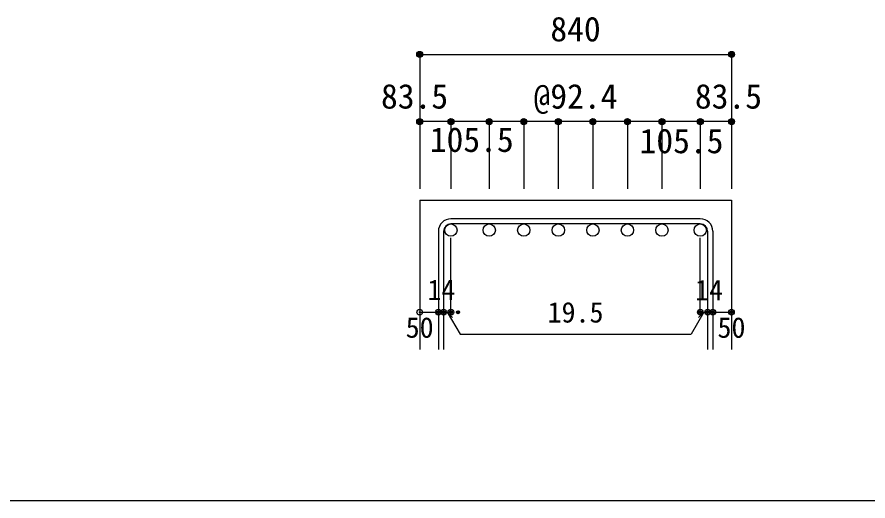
# Model space of a CAD drawing. Units: millimetres at full size, sheet at 1:30; details may follow other scales. Extents: x -5973 to 5954, y -4195 to 4201.
# Drawn here: x -942 to 1334, y -4195 to -2900 of the extents above; entities that cross this region are included whole.
import ezdxf
from ezdxf.enums import TextEntityAlignment as Align

# ---------------------------------------------------------------- set-up
doc = ezdxf.new("R2010")
doc.units = ezdxf.units.MM
doc.header["$LTSCALE"] = 30
doc.header["$PDMODE"] = 32
doc.header["$PDSIZE"] = 15
for name, color, linetype in [('0-1_躯体線', 2, 'Continuous'), ('0-5_基礎梁筋', 7, 'Continuous'), ('0-6_スタラップ筋', 7, 'Continuous'), ('0-D_寸法', 4, 'Continuous'), ('F-0_枠', 6, 'Continuous')]:
    doc.layers.add(name, color=color, linetype=linetype)
doc.styles.add('ＭＳ ゴシック', font='')
doc.styles.get('ＭＳ ゴシック').set_extended_font_data('MS Gothic')

msp = doc.modelspace()

# ---------------------------------------------------------------- linework, layer by layer
at = {"layer": '0-1_躯体線'}
for p, q in [((135.44, -3389.89), (135.44, -3789.89)), ((135.44, -3389.89), (969.44, -3389.89)), ((969.44, -3389.89), (969.44, -3789.89))]:
    msp.add_line(p, q, dxfattribs=at)
at = {"layer": '0-5_基礎梁筋', "color": 3}
for centre in [(218.94, -3470.39), (321.44, -3470.39), (413.84, -3470.39), (506.24, -3470.39), (598.64, -3470.39), (691.04, -3470.39), (783.44, -3470.39), (885.94, -3470.39)]:
    msp.add_circle(centre, 16.5, dxfattribs=at)
at = {"layer": '0-6_スタラップ筋'}
for p, q in [((885.94, -3439.89), (218.94, -3439.89)), ((885.94, -3453.89), (218.94, -3453.89)), ((185.44, -3473.39), (185.44, -3789.89)), ((199.44, -3473.39), (199.44, -3789.89)), ((905.44, -3473.39), (905.44, -3789.89)), ((919.44, -3473.39), (919.44, -3789.89))]:
    msp.add_line(p, q, dxfattribs=at)
for centre, radius, start, end in [((218.94, -3473.39), 33.5, 90, 180), ((218.94, -3473.39), 19.5, 90, 180), ((885.94, -3473.39), 33.5, 0, 90), ((885.94, -3473.39), 19.5, 0, 90)]:
    msp.add_arc(centre, radius, start, end, dxfattribs=at)
at = {"layer": '0-D_寸法'}
for p, q in [((135.44, -2999.89), (969.44, -2999.89)), ((135.44, -2999.89), (135.44, -3179.89)), ((969.44, -2999.89), (969.44, -3179.89)), ((218.94, -3179.89), (135.44, -3179.89)), ((135.44, -3179.89), (135.44, -3359.89)), ((552.44, -3179.89), (218.94, -3179.89)), ((218.94, -3179.89), (218.94, -3359.89)), ((321.44, -3179.89), (321.44, -3359.89)), ((413.84, -3179.89), (413.84, -3359.89)), ((506.24, -3179.89), (506.24, -3359.89)), ((885.94, -3179.89), (552.44, -3179.89)), ((598.64, -3179.89), (598.64, -3359.89)), ((691.04, -3179.89), (691.04, -3359.89)), ((783.44, -3179.89), (783.44, -3359.89)), ((969.44, -3179.89), (885.94, -3179.89)), ((885.94, -3179.89), (885.94, -3359.89)), ((969.44, -3179.89), (969.44, -3359.89)), ((218.94, -3689.89), (218.94, -3490.56)), ((885.94, -3689.89), (885.94, -3490.56)), ((135.44, -3689.89), (185.44, -3689.89)), ((185.44, -3689.89), (218.94, -3689.89)), ((209.19, -3689.89), (223.33, -3704.04)), ((209.19, -3689.89), (243.41, -3749.17)), ((895.69, -3689.89), (861.46, -3749.17)), ((895.69, -3689.89), (881.54, -3704.04)), ((885.94, -3689.89), (969.44, -3689.89)), ((905.44, -3689.89), (919.44, -3689.89)), ((243.41, -3749.17), (861.46, -3749.17))]:
    msp.add_line(p, q, dxfattribs=at)
msp.add_lwpolyline([(969.44, -2999.89), (969.44, -3179.89), (969.44, -3359.89)], dxfattribs=at)
for centre, radius in [((135.44, -2999.89), 8), ((135.44, -2999.89), 7.2), ((135.44, -2999.89), 6.4), ((135.44, -2999.89), 5.6), ((135.44, -2999.89), 4.8), ((135.44, -2999.89), 4), ((135.44, -2999.89), 3.2), ((135.44, -2999.89), 2.4), ((135.44, -2999.89), 1.6), ((135.44, -2999.89), 0.8), ((969.44, -2999.89), 8), ((969.44, -2999.89), 7.2), ((969.44, -2999.89), 6.4), ((969.44, -2999.89), 5.6), ((969.44, -2999.89), 4.8), ((969.44, -2999.89), 4), ((969.44, -2999.89), 3.2), ((969.44, -2999.89), 2.4), ((969.44, -2999.89), 1.6), ((969.44, -2999.89), 0.8), ((135.44, -3179.89), 8), ((135.44, -3179.89), 7.2), ((135.44, -3179.89), 6.4), ((135.44, -3179.89), 5.6), ((135.44, -3179.89), 4.8), ((135.44, -3179.89), 4), ((135.44, -3179.89), 3.2), ((135.44, -3179.89), 2.4), ((135.44, -3179.89), 1.6), ((135.44, -3179.89), 0.8), ((218.94, -3179.89), 8), ((218.94, -3179.89), 7.2), ((218.94, -3179.89), 6.4), ((218.94, -3179.89), 5.6), ((218.94, -3179.89), 4.8), ((218.94, -3179.89), 4), ((218.94, -3179.89), 3.2), ((218.94, -3179.89), 2.4), ((218.94, -3179.89), 1.6), ((218.94, -3179.89), 0.8), ((321.44, -3179.89), 8), ((321.44, -3179.89), 7.2), ((321.44, -3179.89), 6.4), ((321.44, -3179.89), 5.6), ((321.44, -3179.89), 4.8), ((321.44, -3179.89), 4), ((321.44, -3179.89), 3.2), ((321.44, -3179.89), 2.4), ((321.44, -3179.89), 1.6), ((321.44, -3179.89), 0.8), ((413.84, -3179.89), 8), ((413.84, -3179.89), 7.2), ((413.84, -3179.89), 6.4), ((413.84, -3179.89), 5.6), ((413.84, -3179.89), 4.8), ((413.84, -3179.89), 4), ((413.84, -3179.89), 3.2), ((413.84, -3179.89), 2.4), ((413.84, -3179.89), 1.6), ((413.84, -3179.89), 0.8), ((506.24, -3179.89), 8), ((506.24, -3179.89), 7.2), ((506.24, -3179.89), 6.4), ((506.24, -3179.89), 5.6), ((506.24, -3179.89), 4.8), ((506.24, -3179.89), 4), ((506.24, -3179.89), 3.2), ((506.24, -3179.89), 2.4), ((506.24, -3179.89), 1.6), ((506.24, -3179.89), 0.8), ((598.64, -3179.89), 8), ((598.64, -3179.89), 7.2), ((598.64, -3179.89), 6.4), ((598.64, -3179.89), 5.6), ((598.64, -3179.89), 4.8), ((598.64, -3179.89), 4), ((598.64, -3179.89), 3.2), ((598.64, -3179.89), 2.4), ((598.64, -3179.89), 1.6), ((598.64, -3179.89), 0.8), ((691.04, -3179.89), 8), ((691.04, -3179.89), 7.2), ((691.04, -3179.89), 6.4), ((691.04, -3179.89), 5.6), ((691.04, -3179.89), 4.8), ((691.04, -3179.89), 4), ((691.04, -3179.89), 3.2), ((691.04, -3179.89), 2.4), ((691.04, -3179.89), 1.6), ((691.04, -3179.89), 0.8), ((783.44, -3179.89), 8), ((783.44, -3179.89), 7.2), ((783.44, -3179.89), 6.4), ((783.44, -3179.89), 5.6), ((783.44, -3179.89), 4.8), ((783.44, -3179.89), 4), ((783.44, -3179.89), 3.2), ((783.44, -3179.89), 2.4), ((783.44, -3179.89), 1.6), ((783.44, -3179.89), 0.8), ((885.94, -3179.89), 8), ((885.94, -3179.89), 7.2), ((885.94, -3179.89), 6.4), ((885.94, -3179.89), 5.6), ((885.94, -3179.89), 4.8), ((885.94, -3179.89), 4), ((885.94, -3179.89), 3.2), ((885.94, -3179.89), 2.4), ((885.94, -3179.89), 1.6), ((885.94, -3179.89), 0.8), ((969.44, -3179.89), 8), ((969.44, -3179.89), 7.2), ((969.44, -3179.89), 6.4), ((969.44, -3179.89), 5.6), ((969.44, -3179.89), 4.8), ((969.44, -3179.89), 4), ((969.44, -3179.89), 3.2), ((969.44, -3179.89), 2.4), ((969.44, -3179.89), 1.6), ((969.44, -3179.89), 0.8), ((185.44, -3689.89), 4), ((185.44, -3689.89), 3.6), ((185.44, -3689.89), 3.2), ((185.44, -3689.89), 2.8), ((199.44, -3689.89), 4), ((199.44, -3689.89), 3.6), ((199.44, -3689.89), 3.2), ((199.44, -3689.89), 2.8), ((218.94, -3689.89), 4), ((218.94, -3689.89), 3.6), ((218.94, -3689.89), 3.2), ((218.94, -3689.89), 2.8), ((237.94, -3689.89), 4), ((237.94, -3689.89), 3.6), ((237.94, -3689.89), 3.2), ((237.94, -3689.89), 2.8), ((885.94, -3689.89), 4), ((885.94, -3689.89), 3.6), ((885.94, -3689.89), 3.2), ((885.94, -3689.89), 2.8), ((905.44, -3689.89), 4), ((905.44, -3689.89), 3.6), ((905.44, -3689.89), 3.2), ((905.44, -3689.89), 2.8), ((919.44, -3689.89), 4), ((919.44, -3689.89), 3.6), ((919.44, -3689.89), 3.2), ((919.44, -3689.89), 2.8), ((969.44, -3689.89), 4), ((969.44, -3689.89), 3.6), ((969.44, -3689.89), 3.2), ((969.44, -3689.89), 2.8), ((135.44, -3689.89), 1.2), ((135.44, -3689.89), 0.8), ((135.44, -3689.89), 0.4), ((185.44, -3689.89), 2.4), ((185.44, -3689.89), 2), ((185.44, -3689.89), 1.6), ((185.44, -3689.89), 1.2), ((185.44, -3689.89), 0.8), ((185.44, -3689.89), 0.4), ((199.44, -3689.89), 2.4), ((199.44, -3689.89), 2), ((199.44, -3689.89), 1.6), ((199.44, -3689.89), 1.2), ((199.44, -3689.89), 0.8), ((199.44, -3689.89), 0.4), ((218.94, -3689.89), 2.4), ((218.94, -3689.89), 2), ((218.94, -3689.89), 1.6), ((218.94, -3689.89), 1.2), ((218.94, -3689.89), 0.8), ((218.94, -3689.89), 0.4), ((237.94, -3689.89), 2.4), ((237.94, -3689.89), 2), ((237.94, -3689.89), 1.6), ((885.94, -3689.89), 2.4), ((885.94, -3689.89), 2), ((885.94, -3689.89), 1.6), ((885.94, -3689.89), 1.2), ((885.94, -3689.89), 0.8), ((885.94, -3689.89), 0.4), ((905.44, -3689.89), 2.4), ((905.44, -3689.89), 2), ((905.44, -3689.89), 1.6), ((905.44, -3689.89), 1.2), ((905.44, -3689.89), 0.8), ((905.44, -3689.89), 0.4), ((919.44, -3689.89), 2.4), ((919.44, -3689.89), 2), ((919.44, -3689.89), 1.6), ((919.44, -3689.89), 1.2), ((919.44, -3689.89), 0.8), ((919.44, -3689.89), 0.4), ((969.44, -3689.89), 2.4), ((969.44, -3689.89), 2), ((969.44, -3689.89), 1.6), ((969.44, -3689.89), 1.2), ((969.44, -3689.89), 0.8), ((969.44, -3689.89), 0.4)]:
    msp.add_circle(centre, radius, dxfattribs=at)
at = {"layer": '0-D_寸法', "color": 7}
for p in [(135.44, -2999.89), (969.44, -2999.89), (135.44, -3179.89), (218.94, -3179.89), (321.44, -3179.89), (413.84, -3179.89), (506.24, -3179.89), (598.64, -3179.89), (691.04, -3179.89), (783.44, -3179.89), (885.94, -3179.89), (969.44, -3179.89), (135.44, -3689.89), (185.44, -3689.89), (199.44, -3689.89), (218.94, -3689.89), (885.94, -3689.89), (905.44, -3689.89), (919.44, -3689.89), (969.44, -3689.89)]:
    msp.add_point(p, dxfattribs=at)
at = {"layer": 'F-0_枠'}
msp.add_line((5954.1, -4195.24), (-5972.88, -4195.24), dxfattribs=at)

# ---------------------------------------------------------------- texts
at = {"layer": '0-D_寸法', "style": 'ＭＳ ゴシック'}
for s, height, p in [('840', 65.98, (484.94, -2984.89)), ('83.5', 65.98, (31.94, -3164.89)), ('@92.4', 65.98, (439.94, -3164.89)), ('83.5', 65.98, (871.44, -3164.89)), ('105.5', 65.98, (162.43, -3280.79)), ('105.5', 65.98, (723.51, -3284.24)), ('14', 54.99, (156.01, -3674.13)), ('14', 54.99, (871.86, -3674.66)), ('19.5', 54.99, (477.44, -3734.17)), ('50', 54.99, (97.94, -3774.89)), ('50', 54.99, (931.94, -3774.89))]:
    msp.add_text(s, height=height, dxfattribs=at).set_placement(p, align=Align.BOTTOM_LEFT)

doc.saveas('drawing.dxf')
